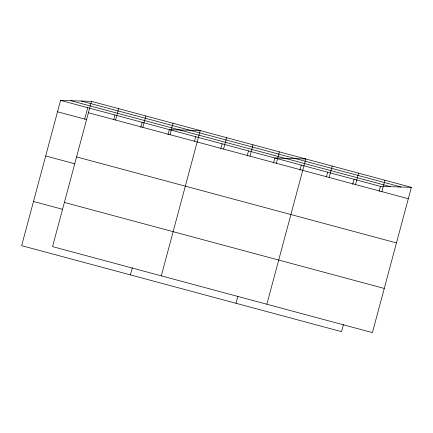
<?xml version="1.0" encoding="UTF-8"?>
<svg xmlns="http://www.w3.org/2000/svg" width="433" height="433" viewBox="0 0 433 433"><rect width="100%" height="100%" fill="white"/><g stroke="black" fill="none" stroke-linecap="round" stroke-linejoin="round"><path stroke-width="0.65" d="M91.466 101.344L52.539 246.615L372.423 332.614L411.35 187.343L91.466 101.344L60.577 100.386L21.65 245.657L341.534 331.656L343.45 324.506M84.711 119.091L87.764 107.698M113.765 119.438L114.956 115.01M115.6 120.049L118.653 108.656M140.79 127.383L142.143 122.317M142.793 127.362L145.845 115.963M130.409 274.895L132.325 267.751M167.977 134.69L169.335 129.629L200.225 130.582L161.303 275.853M169.985 134.668L173.038 123.275M194.536 141.153L195.727 136.72M220.76 148.882L222.118 143.816M223.563 149.071L226.616 137.678M247.151 155.977L248.51 150.911M249.955 156.167L253.007 144.774M235.974 303.273L237.89 296.129M273.542 163.073L274.895 158.007L305.79 158.965L266.863 304.231M276.346 163.263L279.399 151.869M299.934 170.164L301.287 165.103M326.493 176.626L327.678 172.199M329.123 177.454L332.176 166.061M352.711 184.355L354.07 179.289M355.515 184.55L358.567 173.151M379.102 191.451L380.461 186.385L411.35 187.343M381.906 191.64L384.959 180.247M81.269 101.03L401.158 187.029M70.768 100.705L390.653 186.704M60.577 100.386L380.461 186.385M88.413 112.742L408.297 198.736M57.524 111.784L86.654 119.616M76.576 156.919L396.46 242.918M45.682 155.961L74.817 163.793M64.376 202.438L384.26 288.432M33.487 201.48L62.623 209.312"/></g></svg>
